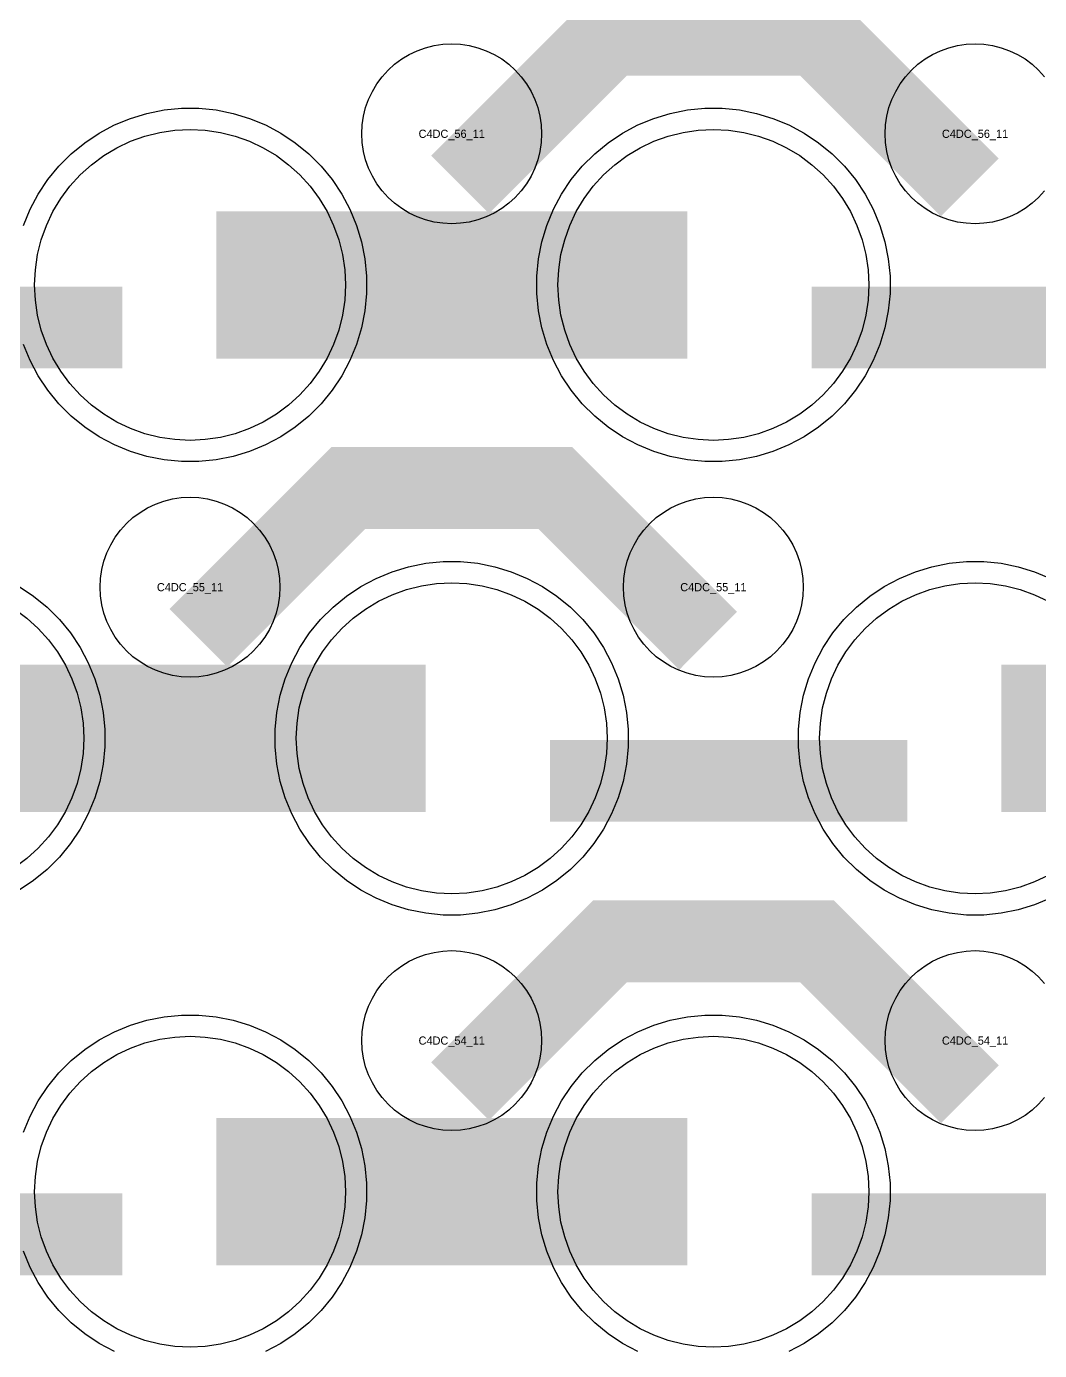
# Model space of a CAD drawing. Extents: x -11880 to 11880, y -14992 to 14992.
# Drawn here: x -8530 to -8220.3, y -7405.6 to -7001 of the extents above; entities that cross this region are included whole.
import ezdxf
from ezdxf.enums import TextEntityAlignment as Align

# ---------------------------------------------------------------- set-up
doc = ezdxf.new("R2010")
doc.units = 0
doc.header["$MEASUREMENT"] = 0
for name, color, linetype in [('GDS_775_DT_237', 138, 'CONTINUOUS'), ('RDL1_FS', 34, 'CONTINUOUS'), ('RDL_BS', 160, 'CONTINUOUS')]:
    doc.layers.add(name, color=color, linetype=linetype)

msp = doc.modelspace()

# ---------------------------------------------------------------- linework, layer by layer
at = {"layer": 'RDL1_FS', "color": 240, "true_color": 0xed1f24}
for points in [[(-8480, -7127.484), (-8484.657, -7127.255), (-8489.268, -7126.571), (-8493.791, -7125.439), (-8498.181, -7123.867), (-8502.395, -7121.875), (-8506.395, -7119.477), (-8510.14, -7116.699), (-8513.594, -7113.569), (-8516.724, -7110.115), (-8519.502, -7106.37), (-8521.9, -7102.37), (-8523.892, -7098.156), (-8525.464, -7093.766), (-8526.596, -7089.243), (-8527.28, -7084.632), (-8527.509, -7079.975), (-8527.28, -7075.318), (-8526.596, -7070.707), (-8525.464, -7066.184), (-8523.892, -7061.794), (-8521.9, -7057.58), (-8519.502, -7053.58), (-8516.724, -7049.835), (-8513.594, -7046.381), (-8510.14, -7043.251), (-8506.395, -7040.473), (-8502.395, -7038.075), (-8498.181, -7036.083), (-8493.791, -7034.511), (-8489.268, -7033.379), (-8484.657, -7032.695), (-8480, -7032.466), (-8475.343, -7032.695), (-8470.732, -7033.379), (-8466.209, -7034.511), (-8461.819, -7036.083), (-8457.605, -7038.075), (-8453.605, -7040.473), (-8449.86, -7043.251), (-8446.406, -7046.381), (-8443.276, -7049.835), (-8440.498, -7053.58), (-8438.1, -7057.58), (-8436.108, -7061.794), (-8434.536, -7066.184), (-8433.404, -7070.707), (-8432.72, -7075.318), (-8432.491, -7079.975), (-8432.72, -7084.632), (-8433.404, -7089.243), (-8434.536, -7093.766), (-8436.108, -7098.156), (-8438.1, -7102.37), (-8440.498, -7106.37), (-8443.276, -7110.115), (-8446.406, -7113.569), (-8449.86, -7116.699), (-8453.605, -7119.477), (-8457.605, -7121.875), (-8461.819, -7123.867), (-8466.209, -7125.439), (-8470.732, -7126.571), (-8475.343, -7127.255)], [(-8320, -7127.484), (-8324.657, -7127.255), (-8329.268, -7126.571), (-8333.791, -7125.439), (-8338.181, -7123.867), (-8342.395, -7121.875), (-8346.395, -7119.477), (-8350.14, -7116.699), (-8353.594, -7113.569), (-8356.724, -7110.115), (-8359.502, -7106.37), (-8361.9, -7102.37), (-8363.892, -7098.156), (-8365.464, -7093.766), (-8366.596, -7089.243), (-8367.28, -7084.632), (-8367.509, -7079.975), (-8367.28, -7075.318), (-8366.596, -7070.707), (-8365.464, -7066.184), (-8363.892, -7061.794), (-8361.9, -7057.58), (-8359.502, -7053.58), (-8356.724, -7049.835), (-8353.594, -7046.381), (-8350.14, -7043.251), (-8346.395, -7040.473), (-8342.395, -7038.075), (-8338.181, -7036.083), (-8333.791, -7034.511), (-8329.268, -7033.379), (-8324.657, -7032.695), (-8320, -7032.466), (-8315.343, -7032.695), (-8310.732, -7033.379), (-8306.209, -7034.511), (-8301.819, -7036.083), (-8297.605, -7038.075), (-8293.605, -7040.473), (-8289.86, -7043.251), (-8286.406, -7046.381), (-8283.276, -7049.835), (-8280.498, -7053.58), (-8278.1, -7057.58), (-8276.108, -7061.794), (-8274.536, -7066.184), (-8273.404, -7070.707), (-8272.72, -7075.318), (-8272.491, -7079.975), (-8272.72, -7084.632), (-8273.404, -7089.243), (-8274.536, -7093.766), (-8276.108, -7098.156), (-8278.1, -7102.37), (-8280.498, -7106.37), (-8283.276, -7110.115), (-8286.406, -7113.569), (-8289.86, -7116.699), (-8293.605, -7119.477), (-8297.605, -7121.875), (-8301.819, -7123.867), (-8306.209, -7125.439), (-8310.732, -7126.571), (-8315.343, -7127.255)], [(-8400, -7266.049), (-8404.657, -7265.82), (-8409.268, -7265.136), (-8413.791, -7264.004), (-8418.181, -7262.432), (-8422.395, -7260.44), (-8426.395, -7258.042), (-8430.14, -7255.264), (-8433.594, -7252.134), (-8436.724, -7248.68), (-8439.502, -7244.935), (-8441.9, -7240.935), (-8443.892, -7236.721), (-8445.464, -7232.331), (-8446.596, -7227.808), (-8447.28, -7223.197), (-8447.509, -7218.54), (-8447.28, -7213.883), (-8446.596, -7209.272), (-8445.464, -7204.749), (-8443.892, -7200.359), (-8441.9, -7196.145), (-8439.502, -7192.145), (-8436.724, -7188.4), (-8433.594, -7184.946), (-8430.14, -7181.816), (-8426.395, -7179.038), (-8422.395, -7176.64), (-8418.181, -7174.648), (-8413.791, -7173.076), (-8409.268, -7171.944), (-8404.657, -7171.26), (-8400, -7171.031), (-8395.343, -7171.26), (-8390.732, -7171.944), (-8386.209, -7173.076), (-8381.819, -7174.648), (-8377.605, -7176.64), (-8373.605, -7179.038), (-8369.86, -7181.816), (-8366.406, -7184.946), (-8363.276, -7188.4), (-8360.498, -7192.145), (-8358.1, -7196.145), (-8356.108, -7200.359), (-8354.536, -7204.749), (-8353.404, -7209.272), (-8352.72, -7213.883), (-8352.491, -7218.54), (-8352.72, -7223.197), (-8353.404, -7227.808), (-8354.536, -7232.331), (-8356.108, -7236.721), (-8358.1, -7240.935), (-8360.498, -7244.935), (-8363.276, -7248.68), (-8366.406, -7252.134), (-8369.86, -7255.264), (-8373.605, -7258.042), (-8377.605, -7260.44), (-8381.819, -7262.432), (-8386.209, -7264.004), (-8390.732, -7265.136), (-8395.343, -7265.82)]]:
    msp.add_lwpolyline(points, close=True, dxfattribs=at)
for points in [[(-8471.998, -7079.975, 45, 45, 0), (-8399.998, -7079.975, 45, 45, 0)], [(-8399.998, -7079.975, 45, 45, 0), (-8327.998, -7079.975, 45, 45, 0)], [(-8551.998, -7218.54, 45, 45, 0), (-8479.998, -7218.54, 45, 45, 0)], [(-8479.998, -7218.54, 45, 45, 0), (-8407.998, -7218.54, 45, 45, 0)], [(-8231.998, -7218.54, 45, 45, 0), (-8159.998, -7218.54, 45, 45, 0)]]:
    msp.add_lwpolyline(points, format="xyseb", dxfattribs=at)
for points in [[(-8217.605, -7260.44), (-8221.819, -7262.432), (-8226.209, -7264.004), (-8230.732, -7265.136), (-8235.343, -7265.82), (-8240, -7266.049), (-8244.657, -7265.82), (-8249.268, -7265.136), (-8253.791, -7264.004), (-8258.181, -7262.432), (-8262.395, -7260.44), (-8266.395, -7258.042), (-8270.14, -7255.264), (-8273.594, -7252.134), (-8276.724, -7248.68), (-8279.502, -7244.935), (-8281.9, -7240.935), (-8283.892, -7236.721), (-8285.464, -7232.331), (-8286.596, -7227.808), (-8287.28, -7223.197), (-8287.509, -7218.54), (-8287.28, -7213.883), (-8286.596, -7209.272), (-8285.464, -7204.749), (-8283.892, -7200.359), (-8281.9, -7196.145), (-8279.502, -7192.145), (-8276.724, -7188.4), (-8273.594, -7184.946), (-8270.14, -7181.816), (-8266.395, -7179.038), (-8262.395, -7176.64), (-8258.181, -7174.648), (-8253.791, -7173.076), (-8249.268, -7171.944), (-8244.657, -7171.26), (-8240, -7171.031), (-8235.343, -7171.26), (-8230.732, -7171.944), (-8226.209, -7173.076), (-8221.819, -7174.648), (-8217.605, -7176.64)], [(-8533.605, -7179.038), (-8529.86, -7181.816), (-8526.406, -7184.946), (-8523.276, -7188.4), (-8520.498, -7192.145), (-8518.1, -7196.145), (-8516.108, -7200.359), (-8514.536, -7204.749), (-8513.404, -7209.272), (-8512.72, -7213.883), (-8512.491, -7218.54), (-8512.72, -7223.197), (-8513.404, -7227.808), (-8514.536, -7232.331), (-8516.108, -7236.721), (-8518.1, -7240.935), (-8520.498, -7244.935), (-8523.276, -7248.68), (-8526.406, -7252.134), (-8529.86, -7255.264), (-8533.605, -7258.042)]]:
    msp.add_lwpolyline(points, dxfattribs=at)
at = {"layer": 'RDL1_FS'}
for points in [[(-8480, -7404.614), (-8484.657, -7404.385), (-8489.268, -7403.701), (-8493.791, -7402.569), (-8498.181, -7400.997), (-8502.395, -7399.005), (-8506.395, -7396.607), (-8510.14, -7393.829), (-8513.594, -7390.699), (-8516.724, -7387.245), (-8519.502, -7383.5), (-8521.9, -7379.5), (-8523.892, -7375.286), (-8525.464, -7370.896), (-8526.596, -7366.373), (-8527.28, -7361.762), (-8527.509, -7357.105), (-8527.28, -7352.448), (-8526.596, -7347.837), (-8525.464, -7343.314), (-8523.892, -7338.924), (-8521.9, -7334.71), (-8519.502, -7330.71), (-8516.724, -7326.965), (-8513.594, -7323.511), (-8510.14, -7320.381), (-8506.395, -7317.603), (-8502.395, -7315.205), (-8498.181, -7313.213), (-8493.791, -7311.641), (-8489.268, -7310.509), (-8484.657, -7309.825), (-8480, -7309.596), (-8475.343, -7309.825), (-8470.732, -7310.509), (-8466.209, -7311.641), (-8461.819, -7313.213), (-8457.605, -7315.205), (-8453.605, -7317.603), (-8449.86, -7320.381), (-8446.406, -7323.511), (-8443.276, -7326.965), (-8440.498, -7330.71), (-8438.1, -7334.71), (-8436.108, -7338.924), (-8434.536, -7343.314), (-8433.404, -7347.837), (-8432.72, -7352.448), (-8432.491, -7357.105), (-8432.72, -7361.762), (-8433.404, -7366.373), (-8434.536, -7370.896), (-8436.108, -7375.286), (-8438.1, -7379.5), (-8440.498, -7383.5), (-8443.276, -7387.245), (-8446.406, -7390.699), (-8449.86, -7393.829), (-8453.605, -7396.607), (-8457.605, -7399.005), (-8461.819, -7400.997), (-8466.209, -7402.569), (-8470.732, -7403.701), (-8475.343, -7404.385)], [(-8320, -7404.614), (-8324.657, -7404.385), (-8329.268, -7403.701), (-8333.791, -7402.569), (-8338.181, -7400.997), (-8342.395, -7399.005), (-8346.395, -7396.607), (-8350.14, -7393.829), (-8353.594, -7390.699), (-8356.724, -7387.245), (-8359.502, -7383.5), (-8361.9, -7379.5), (-8363.892, -7375.286), (-8365.464, -7370.896), (-8366.596, -7366.373), (-8367.28, -7361.762), (-8367.509, -7357.105), (-8367.28, -7352.448), (-8366.596, -7347.837), (-8365.464, -7343.314), (-8363.892, -7338.924), (-8361.9, -7334.71), (-8359.502, -7330.71), (-8356.724, -7326.965), (-8353.594, -7323.511), (-8350.14, -7320.381), (-8346.395, -7317.603), (-8342.395, -7315.205), (-8338.181, -7313.213), (-8333.791, -7311.641), (-8329.268, -7310.509), (-8324.657, -7309.825), (-8320, -7309.596), (-8315.343, -7309.825), (-8310.732, -7310.509), (-8306.209, -7311.641), (-8301.819, -7313.213), (-8297.605, -7315.205), (-8293.605, -7317.603), (-8289.86, -7320.381), (-8286.406, -7323.511), (-8283.276, -7326.965), (-8280.498, -7330.71), (-8278.1, -7334.71), (-8276.108, -7338.924), (-8274.536, -7343.314), (-8273.404, -7347.837), (-8272.72, -7352.448), (-8272.491, -7357.105), (-8272.72, -7361.762), (-8273.404, -7366.373), (-8274.536, -7370.896), (-8276.108, -7375.286), (-8278.1, -7379.5), (-8280.498, -7383.5), (-8283.276, -7387.245), (-8286.406, -7390.699), (-8289.86, -7393.829), (-8293.605, -7396.607), (-8297.605, -7399.005), (-8301.819, -7400.997), (-8306.209, -7402.569), (-8310.732, -7403.701), (-8315.343, -7404.385)]]:
    msp.add_lwpolyline(points, close=True, dxfattribs=at)
for points in [[(-8471.998, -7357.105, 45, 45, 0), (-8399.998, -7357.105, 45, 45, 0)], [(-8399.998, -7357.105, 45, 45, 0), (-8327.998, -7357.105, 45, 45, 0)]]:
    msp.add_lwpolyline(points, format="xyseb", dxfattribs=at)
at = {"layer": 'RDL_BS'}
for points in [[(-8397.438, -7049.289, 25, 25, 0), (-8351.623, -7003.474, 25, 25, 0), (-8318.07, -7003.474, 25, 25, 0)], [(-8241.599, -7050.188, 25, 25, 0), (-8288.313, -7003.474, 25, 25, 0), (-8318.071, -7003.474, 25, 25, 0)], [(-8477.438, -7187.854, 25, 25, 0), (-8431.623, -7142.039, 25, 25, 0), (-8398.07, -7142.039, 25, 25, 0)], [(-8321.599, -7188.753, 25, 25, 0), (-8368.313, -7142.039, 25, 25, 0), (-8398.071, -7142.039, 25, 25, 0)], [(-8397.438, -7326.419, 25, 25, 0), (-8351.623, -7280.604, 25, 25, 0), (-8318.07, -7280.604, 25, 25, 0)], [(-8241.599, -7327.318, 25, 25, 0), (-8288.313, -7280.604, 25, 25, 0), (-8318.071, -7280.604, 25, 25, 0)], [(-8609.984, -7370.118, 25, 25, 0), (-8500.719, -7370.118, 25, 25, 0)], [(-8289.984, -7370.118, 25, 25, 0), (-8180.719, -7370.118, 25, 25, 0)]]:
    msp.add_lwpolyline(points, format="xyseb", dxfattribs=at)
for points in [[(-8400, -7061.281), (-8402.693, -7061.149), (-8405.365, -7060.753), (-8407.984, -7060.096), (-8410.519, -7059.189), (-8412.956, -7058.037), (-8415.28, -7056.644), (-8417.443, -7055.041), (-8419.442, -7053.229), (-8421.254, -7051.23), (-8422.857, -7049.067), (-8424.25, -7046.743), (-8425.402, -7044.306), (-8426.309, -7041.771), (-8426.966, -7039.152), (-8427.362, -7036.48), (-8427.494, -7033.787), (-8427.362, -7031.094), (-8426.966, -7028.422), (-8426.309, -7025.803), (-8425.402, -7023.268), (-8424.25, -7020.831), (-8422.857, -7018.507), (-8421.254, -7016.344), (-8419.442, -7014.345), (-8417.443, -7012.533), (-8415.28, -7010.93), (-8412.956, -7009.537), (-8410.519, -7008.385), (-8407.984, -7007.478), (-8405.365, -7006.821), (-8402.693, -7006.425), (-8400, -7006.293), (-8397.307, -7006.425), (-8394.635, -7006.821), (-8392.016, -7007.478), (-8389.481, -7008.385), (-8387.044, -7009.537), (-8384.72, -7010.93), (-8382.557, -7012.533), (-8380.558, -7014.345), (-8378.746, -7016.344), (-8377.143, -7018.507), (-8375.75, -7020.831), (-8374.598, -7023.268), (-8373.691, -7025.803), (-8373.034, -7028.422), (-8372.638, -7031.094), (-8372.506, -7033.787), (-8372.638, -7036.48), (-8373.034, -7039.152), (-8373.691, -7041.771), (-8374.598, -7044.306), (-8375.75, -7046.743), (-8377.143, -7049.067), (-8378.746, -7051.23), (-8380.558, -7053.229), (-8382.557, -7055.041), (-8384.72, -7056.644), (-8387.044, -7058.037), (-8389.481, -7059.189), (-8392.016, -7060.096), (-8394.635, -7060.753), (-8397.307, -7061.149)], [(-8480, -7199.846), (-8482.693, -7199.714), (-8485.365, -7199.318), (-8487.984, -7198.661), (-8490.519, -7197.754), (-8492.956, -7196.602), (-8495.28, -7195.209), (-8497.443, -7193.606), (-8499.442, -7191.794), (-8501.254, -7189.795), (-8502.857, -7187.632), (-8504.25, -7185.308), (-8505.402, -7182.871), (-8506.309, -7180.336), (-8506.966, -7177.717), (-8507.362, -7175.045), (-8507.494, -7172.352), (-8507.362, -7169.659), (-8506.966, -7166.987), (-8506.309, -7164.368), (-8505.402, -7161.833), (-8504.25, -7159.396), (-8502.857, -7157.072), (-8501.254, -7154.909), (-8499.442, -7152.91), (-8497.443, -7151.098), (-8495.28, -7149.495), (-8492.956, -7148.102), (-8490.519, -7146.95), (-8487.984, -7146.043), (-8485.365, -7145.386), (-8482.693, -7144.99), (-8480, -7144.858), (-8477.307, -7144.99), (-8474.635, -7145.386), (-8472.016, -7146.043), (-8469.481, -7146.95), (-8467.044, -7148.102), (-8464.72, -7149.495), (-8462.557, -7151.098), (-8460.558, -7152.91), (-8458.746, -7154.909), (-8457.143, -7157.072), (-8455.75, -7159.396), (-8454.598, -7161.833), (-8453.691, -7164.368), (-8453.034, -7166.987), (-8452.638, -7169.659), (-8452.506, -7172.352), (-8452.638, -7175.045), (-8453.034, -7177.717), (-8453.691, -7180.336), (-8454.598, -7182.871), (-8455.75, -7185.308), (-8457.143, -7187.632), (-8458.746, -7189.795), (-8460.558, -7191.794), (-8462.557, -7193.606), (-8464.72, -7195.209), (-8467.044, -7196.602), (-8469.481, -7197.754), (-8472.016, -7198.661), (-8474.635, -7199.318), (-8477.307, -7199.714)], [(-8320, -7199.846), (-8322.693, -7199.714), (-8325.365, -7199.318), (-8327.984, -7198.661), (-8330.519, -7197.754), (-8332.956, -7196.602), (-8335.28, -7195.209), (-8337.443, -7193.606), (-8339.442, -7191.794), (-8341.254, -7189.795), (-8342.857, -7187.632), (-8344.25, -7185.308), (-8345.402, -7182.871), (-8346.309, -7180.336), (-8346.966, -7177.717), (-8347.362, -7175.045), (-8347.494, -7172.352), (-8347.362, -7169.659), (-8346.966, -7166.987), (-8346.309, -7164.368), (-8345.402, -7161.833), (-8344.25, -7159.396), (-8342.857, -7157.072), (-8341.254, -7154.909), (-8339.442, -7152.91), (-8337.443, -7151.098), (-8335.28, -7149.495), (-8332.956, -7148.102), (-8330.519, -7146.95), (-8327.984, -7146.043), (-8325.365, -7145.386), (-8322.693, -7144.99), (-8320, -7144.858), (-8317.307, -7144.99), (-8314.635, -7145.386), (-8312.016, -7146.043), (-8309.481, -7146.95), (-8307.044, -7148.102), (-8304.72, -7149.495), (-8302.557, -7151.098), (-8300.558, -7152.91), (-8298.746, -7154.909), (-8297.143, -7157.072), (-8295.75, -7159.396), (-8294.598, -7161.833), (-8293.691, -7164.368), (-8293.034, -7166.987), (-8292.638, -7169.659), (-8292.506, -7172.352), (-8292.638, -7175.045), (-8293.034, -7177.717), (-8293.691, -7180.336), (-8294.598, -7182.871), (-8295.75, -7185.308), (-8297.143, -7187.632), (-8298.746, -7189.795), (-8300.558, -7191.794), (-8302.557, -7193.606), (-8304.72, -7195.209), (-8307.044, -7196.602), (-8309.481, -7197.754), (-8312.016, -7198.661), (-8314.635, -7199.318), (-8317.307, -7199.714)], [(-8400, -7338.411), (-8402.693, -7338.279), (-8405.365, -7337.883), (-8407.984, -7337.226), (-8410.519, -7336.319), (-8412.956, -7335.167), (-8415.28, -7333.774), (-8417.443, -7332.171), (-8419.442, -7330.359), (-8421.254, -7328.36), (-8422.857, -7326.197), (-8424.25, -7323.873), (-8425.402, -7321.436), (-8426.309, -7318.901), (-8426.966, -7316.282), (-8427.362, -7313.61), (-8427.494, -7310.917), (-8427.362, -7308.224), (-8426.966, -7305.552), (-8426.309, -7302.933), (-8425.402, -7300.398), (-8424.25, -7297.961), (-8422.857, -7295.637), (-8421.254, -7293.474), (-8419.442, -7291.475), (-8417.443, -7289.663), (-8415.28, -7288.06), (-8412.956, -7286.667), (-8410.519, -7285.515), (-8407.984, -7284.608), (-8405.365, -7283.951), (-8402.693, -7283.555), (-8400, -7283.423), (-8397.307, -7283.555), (-8394.635, -7283.951), (-8392.016, -7284.608), (-8389.481, -7285.515), (-8387.044, -7286.667), (-8384.72, -7288.06), (-8382.557, -7289.663), (-8380.558, -7291.475), (-8378.746, -7293.474), (-8377.143, -7295.637), (-8375.75, -7297.961), (-8374.598, -7300.398), (-8373.691, -7302.933), (-8373.034, -7305.552), (-8372.638, -7308.224), (-8372.506, -7310.917), (-8372.638, -7313.61), (-8373.034, -7316.282), (-8373.691, -7318.901), (-8374.598, -7321.436), (-8375.75, -7323.873), (-8377.143, -7326.197), (-8378.746, -7328.36), (-8380.558, -7330.359), (-8382.557, -7332.171), (-8384.72, -7333.774), (-8387.044, -7335.167), (-8389.481, -7336.319), (-8392.016, -7337.226), (-8394.635, -7337.883), (-8397.307, -7338.279)]]:
    msp.add_lwpolyline(points, close=True, dxfattribs=at)
for points in [[(-8218.746, -7051.23), (-8220.558, -7053.229), (-8222.557, -7055.041), (-8224.72, -7056.644), (-8227.044, -7058.037), (-8229.481, -7059.189), (-8232.016, -7060.096), (-8234.635, -7060.753), (-8237.307, -7061.149), (-8240, -7061.281), (-8242.693, -7061.149), (-8245.365, -7060.753), (-8247.984, -7060.096), (-8250.519, -7059.189), (-8252.956, -7058.037), (-8255.28, -7056.644), (-8257.443, -7055.041), (-8259.442, -7053.229), (-8261.254, -7051.23), (-8262.857, -7049.067), (-8264.25, -7046.743), (-8265.402, -7044.306), (-8266.309, -7041.771), (-8266.966, -7039.152), (-8267.362, -7036.48), (-8267.494, -7033.787), (-8267.362, -7031.094), (-8266.966, -7028.422), (-8266.309, -7025.803), (-8265.402, -7023.268), (-8264.25, -7020.831), (-8262.857, -7018.507), (-8261.254, -7016.344), (-8259.442, -7014.345), (-8257.443, -7012.533), (-8255.28, -7010.93), (-8252.956, -7009.537), (-8250.519, -7008.385), (-8247.984, -7007.478), (-8245.365, -7006.821), (-8242.693, -7006.425), (-8240, -7006.293), (-8237.307, -7006.425), (-8234.635, -7006.821), (-8232.016, -7007.478), (-8229.481, -7008.385), (-8227.044, -7009.537), (-8224.72, -7010.93), (-8222.557, -7012.533), (-8220.558, -7014.345), (-8218.746, -7016.344)], [(-8218.746, -7328.36), (-8220.558, -7330.359), (-8222.557, -7332.171), (-8224.72, -7333.774), (-8227.044, -7335.167), (-8229.481, -7336.319), (-8232.016, -7337.226), (-8234.635, -7337.883), (-8237.307, -7338.279), (-8240, -7338.411), (-8242.693, -7338.279), (-8245.365, -7337.883), (-8247.984, -7337.226), (-8250.519, -7336.319), (-8252.956, -7335.167), (-8255.28, -7333.774), (-8257.443, -7332.171), (-8259.442, -7330.359), (-8261.254, -7328.36), (-8262.857, -7326.197), (-8264.25, -7323.873), (-8265.402, -7321.436), (-8266.309, -7318.901), (-8266.966, -7316.282), (-8267.362, -7313.61), (-8267.494, -7310.917), (-8267.362, -7308.224), (-8266.966, -7305.552), (-8266.309, -7302.933), (-8265.402, -7300.398), (-8264.25, -7297.961), (-8262.857, -7295.637), (-8261.254, -7293.474), (-8259.442, -7291.475), (-8257.443, -7289.663), (-8255.28, -7288.06), (-8252.956, -7286.667), (-8250.519, -7285.515), (-8247.984, -7284.608), (-8245.365, -7283.951), (-8242.693, -7283.555), (-8240, -7283.423), (-8237.307, -7283.555), (-8234.635, -7283.951), (-8232.016, -7284.608), (-8229.481, -7285.515), (-8227.044, -7286.667), (-8224.72, -7288.06), (-8222.557, -7289.663), (-8220.558, -7291.475), (-8218.746, -7293.474)], [(-8530.906, -7338.9), (-8528.875, -7333.99), (-8526.383, -7329.328), (-8523.436, -7324.914), (-8520.074, -7320.813), (-8516.292, -7317.031), (-8512.191, -7313.669), (-8507.777, -7310.722), (-8503.115, -7308.23), (-8498.205, -7306.199), (-8493.165, -7304.668), (-8487.938, -7303.622), (-8482.644, -7303.105), (-8477.356, -7303.105), (-8472.062, -7303.622), (-8466.835, -7304.668), (-8461.795, -7306.199), (-8456.885, -7308.23), (-8452.223, -7310.722), (-8447.809, -7313.669), (-8443.708, -7317.031), (-8439.926, -7320.813), (-8436.564, -7324.914), (-8433.617, -7329.328), (-8431.125, -7333.99), (-8429.094, -7338.9), (-8427.563, -7343.94), (-8426.517, -7349.167), (-8426, -7354.461), (-8426, -7359.749), (-8426.517, -7365.043), (-8427.563, -7370.27), (-8429.094, -7375.31), (-8431.125, -7380.22), (-8433.617, -7384.882), (-8436.564, -7389.296), (-8439.926, -7393.397), (-8443.708, -7397.179), (-8447.809, -7400.541), (-8452.223, -7403.488), (-8456.885, -7405.98)], [(-8343.115, -7405.98), (-8347.777, -7403.488), (-8352.191, -7400.541), (-8356.292, -7397.179), (-8360.074, -7393.397), (-8363.436, -7389.296), (-8366.383, -7384.882), (-8368.875, -7380.22), (-8370.906, -7375.31), (-8372.437, -7370.27), (-8373.483, -7365.043), (-8374, -7359.749), (-8374, -7354.461), (-8373.483, -7349.167), (-8372.437, -7343.94), (-8370.906, -7338.9), (-8368.875, -7333.99), (-8366.383, -7329.328), (-8363.436, -7324.914), (-8360.074, -7320.813), (-8356.292, -7317.031), (-8352.191, -7313.669), (-8347.777, -7310.722), (-8343.115, -7308.23), (-8338.205, -7306.199), (-8333.165, -7304.668), (-8327.938, -7303.622), (-8322.644, -7303.105), (-8317.356, -7303.105), (-8312.062, -7303.622), (-8306.835, -7304.668), (-8301.795, -7306.199), (-8296.885, -7308.23), (-8292.223, -7310.722), (-8287.809, -7313.669), (-8283.708, -7317.031), (-8279.926, -7320.813), (-8276.564, -7324.914), (-8273.617, -7329.328), (-8271.125, -7333.99), (-8269.094, -7338.9), (-8267.563, -7343.94), (-8266.517, -7349.167), (-8266, -7354.461), (-8266, -7359.749), (-8266.517, -7365.043), (-8267.563, -7370.27), (-8269.094, -7375.31), (-8271.125, -7380.22), (-8273.617, -7384.882), (-8276.564, -7389.296), (-8279.926, -7393.397), (-8283.708, -7397.179), (-8287.809, -7400.541), (-8292.223, -7403.488), (-8296.885, -7405.98)], [(-8503.115, -7405.98), (-8507.777, -7403.488), (-8512.191, -7400.541), (-8516.292, -7397.179), (-8520.074, -7393.397), (-8523.436, -7389.296), (-8526.383, -7384.882), (-8528.875, -7380.22), (-8530.906, -7375.31)]]:
    msp.add_lwpolyline(points, dxfattribs=at)
at = {"layer": 'RDL_BS', "color": 240, "true_color": 0xed1f24}
for points in [[(-8530.906, -7061.77), (-8528.875, -7056.86), (-8526.383, -7052.198), (-8523.436, -7047.784), (-8520.074, -7043.683), (-8516.292, -7039.901), (-8512.191, -7036.539), (-8507.777, -7033.592), (-8503.115, -7031.1), (-8498.205, -7029.069), (-8493.165, -7027.538), (-8487.938, -7026.492), (-8482.644, -7025.975), (-8477.356, -7025.975), (-8472.062, -7026.492), (-8466.835, -7027.538), (-8461.795, -7029.069), (-8456.885, -7031.1), (-8452.223, -7033.592), (-8447.809, -7036.539), (-8443.708, -7039.901), (-8439.926, -7043.683), (-8436.564, -7047.784), (-8433.617, -7052.198), (-8431.125, -7056.86), (-8429.094, -7061.77), (-8427.563, -7066.81), (-8426.517, -7072.037), (-8426, -7077.331), (-8426, -7082.619), (-8426.517, -7087.913), (-8427.563, -7093.14), (-8429.094, -7098.18), (-8431.125, -7103.09), (-8433.617, -7107.752), (-8436.564, -7112.166), (-8439.926, -7116.267), (-8443.708, -7120.049), (-8447.809, -7123.411), (-8452.223, -7126.358), (-8456.885, -7128.85), (-8461.795, -7130.881), (-8466.835, -7132.412), (-8472.062, -7133.458), (-8477.356, -7133.975), (-8482.644, -7133.975), (-8487.938, -7133.458), (-8493.165, -7132.412), (-8498.205, -7130.881), (-8503.115, -7128.85), (-8507.777, -7126.358), (-8512.191, -7123.411), (-8516.292, -7120.049), (-8520.074, -7116.267), (-8523.436, -7112.166), (-8526.383, -7107.752), (-8528.875, -7103.09), (-8530.906, -7098.18)], [(-8216.885, -7267.415), (-8221.795, -7269.446), (-8226.835, -7270.977), (-8232.062, -7272.023), (-8237.356, -7272.54), (-8242.644, -7272.54), (-8247.938, -7272.023), (-8253.165, -7270.977), (-8258.205, -7269.446), (-8263.115, -7267.415), (-8267.777, -7264.923), (-8272.191, -7261.976), (-8276.292, -7258.614), (-8280.074, -7254.832), (-8283.436, -7250.731), (-8286.383, -7246.317), (-8288.875, -7241.655), (-8290.906, -7236.745), (-8292.437, -7231.705), (-8293.483, -7226.478), (-8294, -7221.184), (-8294, -7215.896), (-8293.483, -7210.602), (-8292.437, -7205.375), (-8290.906, -7200.335), (-8288.875, -7195.425), (-8286.383, -7190.763), (-8283.436, -7186.349), (-8280.074, -7182.248), (-8276.292, -7178.466), (-8272.191, -7175.104), (-8267.777, -7172.157), (-8263.115, -7169.665), (-8258.205, -7167.634), (-8253.165, -7166.103), (-8247.938, -7165.057), (-8242.644, -7164.54), (-8237.356, -7164.54), (-8232.062, -7165.057), (-8226.835, -7166.103), (-8221.795, -7167.634), (-8216.885, -7169.665)], [(-8532.223, -7172.157), (-8527.809, -7175.104), (-8523.708, -7178.466), (-8519.926, -7182.248), (-8516.564, -7186.349), (-8513.617, -7190.763), (-8511.125, -7195.425), (-8509.094, -7200.335), (-8507.563, -7205.375), (-8506.517, -7210.602), (-8506, -7215.896), (-8506, -7221.184), (-8506.517, -7226.478), (-8507.563, -7231.705), (-8509.094, -7236.745), (-8511.125, -7241.655), (-8513.617, -7246.317), (-8516.564, -7250.731), (-8519.926, -7254.832), (-8523.708, -7258.614), (-8527.809, -7261.976), (-8532.223, -7264.923)]]:
    msp.add_lwpolyline(points, dxfattribs=at)
for points in [[(-8322.644, -7133.975), (-8327.938, -7133.458), (-8333.165, -7132.412), (-8338.205, -7130.881), (-8343.115, -7128.85), (-8347.777, -7126.358), (-8352.191, -7123.411), (-8356.292, -7120.049), (-8360.074, -7116.267), (-8363.436, -7112.166), (-8366.383, -7107.752), (-8368.875, -7103.09), (-8370.906, -7098.18), (-8372.437, -7093.14), (-8373.483, -7087.913), (-8374, -7082.619), (-8374, -7077.331), (-8373.483, -7072.037), (-8372.437, -7066.81), (-8370.906, -7061.77), (-8368.875, -7056.86), (-8366.383, -7052.198), (-8363.436, -7047.784), (-8360.074, -7043.683), (-8356.292, -7039.901), (-8352.191, -7036.539), (-8347.777, -7033.592), (-8343.115, -7031.1), (-8338.205, -7029.069), (-8333.165, -7027.538), (-8327.938, -7026.492), (-8322.644, -7025.975), (-8317.356, -7025.975), (-8312.062, -7026.492), (-8306.835, -7027.538), (-8301.795, -7029.069), (-8296.885, -7031.1), (-8292.223, -7033.592), (-8287.809, -7036.539), (-8283.708, -7039.901), (-8279.926, -7043.683), (-8276.564, -7047.784), (-8273.617, -7052.198), (-8271.125, -7056.86), (-8269.094, -7061.77), (-8267.563, -7066.81), (-8266.517, -7072.037), (-8266, -7077.331), (-8266, -7082.619), (-8266.517, -7087.913), (-8267.563, -7093.14), (-8269.094, -7098.18), (-8271.125, -7103.09), (-8273.617, -7107.752), (-8276.564, -7112.166), (-8279.926, -7116.267), (-8283.708, -7120.049), (-8287.809, -7123.411), (-8292.223, -7126.358), (-8296.885, -7128.85), (-8301.795, -7130.881), (-8306.835, -7132.412), (-8312.062, -7133.458), (-8317.356, -7133.975)], [(-8402.644, -7272.54), (-8407.938, -7272.023), (-8413.165, -7270.977), (-8418.205, -7269.446), (-8423.115, -7267.415), (-8427.777, -7264.923), (-8432.191, -7261.976), (-8436.292, -7258.614), (-8440.074, -7254.832), (-8443.436, -7250.731), (-8446.383, -7246.317), (-8448.875, -7241.655), (-8450.906, -7236.745), (-8452.437, -7231.705), (-8453.483, -7226.478), (-8454, -7221.184), (-8454, -7215.896), (-8453.483, -7210.602), (-8452.437, -7205.375), (-8450.906, -7200.335), (-8448.875, -7195.425), (-8446.383, -7190.763), (-8443.436, -7186.349), (-8440.074, -7182.248), (-8436.292, -7178.466), (-8432.191, -7175.104), (-8427.777, -7172.157), (-8423.115, -7169.665), (-8418.205, -7167.634), (-8413.165, -7166.103), (-8407.938, -7165.057), (-8402.644, -7164.54), (-8397.356, -7164.54), (-8392.062, -7165.057), (-8386.835, -7166.103), (-8381.795, -7167.634), (-8376.885, -7169.665), (-8372.223, -7172.157), (-8367.809, -7175.104), (-8363.708, -7178.466), (-8359.926, -7182.248), (-8356.564, -7186.349), (-8353.617, -7190.763), (-8351.125, -7195.425), (-8349.094, -7200.335), (-8347.563, -7205.375), (-8346.517, -7210.602), (-8346, -7215.896), (-8346, -7221.184), (-8346.517, -7226.478), (-8347.563, -7231.705), (-8349.094, -7236.745), (-8351.125, -7241.655), (-8353.617, -7246.317), (-8356.564, -7250.731), (-8359.926, -7254.832), (-8363.708, -7258.614), (-8367.809, -7261.976), (-8372.223, -7264.923), (-8376.885, -7267.415), (-8381.795, -7269.446), (-8386.835, -7270.977), (-8392.062, -7272.023), (-8397.356, -7272.54)]]:
    msp.add_lwpolyline(points, close=True, dxfattribs=at)
for points in [[(-8609.984, -7092.988, 25, 25, 0), (-8500.719, -7092.988, 25, 25, 0)], [(-8289.984, -7092.988, 25, 25, 0), (-8180.719, -7092.988, 25, 25, 0)], [(-8369.984, -7231.553, 25, 25, 0), (-8260.719, -7231.553, 25, 25, 0)]]:
    msp.add_lwpolyline(points, format="xyseb", dxfattribs=at)

# ---------------------------------------------------------------- texts
at = {"layer": 'GDS_775_DT_237'}
for s, p in [('C4DC_56_11', (-8400, -7033.787)), ('C4DC_56_11', (-8400, -7033.787)), ('C4DC_56_11', (-8240, -7033.787)), ('C4DC_56_11', (-8240, -7033.787)), ('C4DC_55_11', (-8480, -7172.352)), ('C4DC_55_11', (-8480, -7172.352)), ('C4DC_55_11', (-8320, -7172.352)), ('C4DC_55_11', (-8320, -7172.352)), ('C4DC_54_11', (-8400, -7310.917)), ('C4DC_54_11', (-8400, -7310.917)), ('C4DC_54_11', (-8240, -7310.917)), ('C4DC_54_11', (-8240, -7310.917))]:
    msp.add_text(s, height=2.5, dxfattribs=at).set_placement(p, align=Align.MIDDLE_CENTER)

doc.saveas('drawing.dxf')
